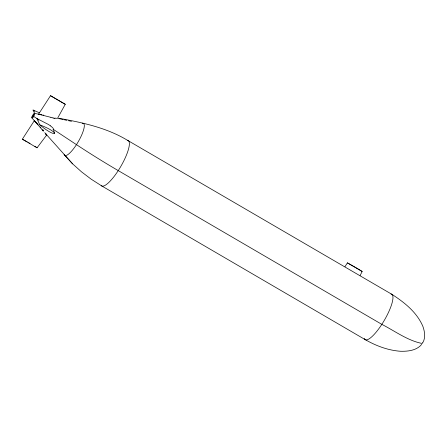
<?xml version="1.0" encoding="UTF-8"?>
<svg xmlns="http://www.w3.org/2000/svg" width="447" height="447" viewBox="0 0 447 447"><rect width="100%" height="100%" fill="white"/><g stroke="black" fill="none" stroke-linecap="round" stroke-linejoin="round"><path stroke-width="0.67" d="M38.174 124.858L34.335 120.684L22.35 139.196L37.067 147.823L46.779 134.91L46.024 133.899M39.789 124.853C57.104 139.458 61.284 132.865 39.789 124.853L36.933 118.55L33.637 116.376L33.296 115.617L34.374 113.309L38.498 114.197M50.897 117.349L38.526 114.209L50.517 95.697L65.262 104.296L57.501 118.371L54.623 118.081M360.153 275.464L362.171 271.469L357.399 268.513L347.425 262.864L344.995 266.624M422.851 342.564C425.762 337.681 424.7 331.423 422.873 326.36C416.861 312.235 404.367 302.362 391.79 294.271L127.389 140.241C106.52 127.646 82.421 122.579 58.747 118.231M421.683 344.369C416.654 350.554 407.815 351.482 400.417 351.258C388.063 350.364 376.273 345.917 365.573 339.843L101.983 186.086L91.104 179.13L81.555 171.871L72.632 163.87L64.983 155.562M31.871 117.164L33.296 115.617M65.262 104.296L50.517 95.697M53.053 129.664C54.35 128.635 51.88 127.149 51.148 126.395A24.311 23.993 58.7 0 0 50.355 125.842M362.131 271.48L347.425 262.864M38.526 114.209L41.962 114.834M53.305 117.852L53.014 117.796M43.158 115.069L43.756 115.186M58.529 118.533L63.245 119.55M64.424 119.807L66.782 120.316M68.547 120.701L69.726 120.953M70.313 121.081L71.492 121.338M34.682 113.588L33.072 110.046L39.509 112.817M22.35 139.196L27.267 141.911M28.686 142.705L29.999 143.448M34.9 146.314L36.084 147.057M36.509 147.337L37.101 147.801M50.377 125.803L50.131 125.624A37.146 37.079 -85.8 0 0 48.298 124.411L36.933 118.55L38.733 120.193M33.072 110.046L34.693 111.342M46.779 134.933L44.756 132.653M46.438 134.592L72.632 163.87M40.113 126.976L40.867 127.814M34.335 120.684L42.605 130.15M31.893 117.907L37.565 124.411M54.54 133.452L53.433 129.44L76.459 144.638A158.104 27.323 32.9 0 0 118.243 170.609L381.833 324.36C394.975 331.071 407.681 340.687 422.281 343.503L422.404 342.586M390.98 293.997A26.306 6.739 -59.7 0 1 383.599 321.533A26.306 6.739 -59.7 0 1 364.271 338.407M127.389 140.241A26.306 6.739 -59.7 0 1 120.913 166.245A26.306 6.739 -59.7 0 1 101.19 185.572M82.248 123.249A18.567 4.755 -59.7 0 1 78.264 141.693A18.567 4.755 -59.7 0 1 64.066 154.55M43.046 130.071A37.146 8.409 53.2 0 1 43.638 130.759M43.51 130.038A23.741 3.118 52.2 0 1 43.705 130.273M53.053 117.941A37.146 14.298 16.6 0 1 50.919 117.488M54.987 118.628A23.741 7.068 14.6 0 1 53.584 118.394M46.264 134.91A24.311 1.291 50.9 0 1 45.544 134.072M42.057 129.742A37.146 1.967 48.1 0 1 43.353 131.234M33.117 117.103A2.693 0.693 -59.7 0 0 34.659 113.292A2.693 0.693 -59.7 0 0 32.106 116.455A2.693 0.693 -59.7 0 0 33.117 117.103"/></g></svg>
